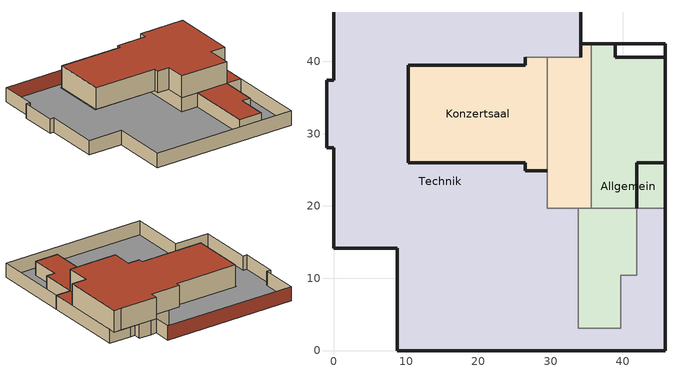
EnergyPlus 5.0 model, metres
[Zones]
Technik
 floor ground (GROUND_FLOOR): 34.17,46.77 34.17,40.57 29.51,40.57 29.51,19.71 33.81,19.71 33.81,3.06 39.71,3.06 39.71,10.41 41.91,10.41 41.91,19.71 45.82,19.71 45.82,0 8.8,0 8.8,14.18 0,14.18 0,28.05 -1,28.05 -1,37.37 0,37.37 0,46.77 z0
 wall outside (EXT_WALL): 0,46.77 0,37.37 -1,37.37 -1,28.05 0,28.05 0,14.18 8.8,14.18 8.8,0 45.82,0 45.82,19.71 / 34.17,40.57 34.17,46.77 z0:3.6
 wall to Allgemein (ADJ_WALL): 45.82,19.71 41.91,19.71 41.91,10.41 39.71,10.41 39.71,3.06 33.81,3.06 33.81,19.71 z0:3.6
 wall to Konzertsaal (ADJ_WALL): 33.81,19.71 29.51,19.71 29.51,40.57 34.17,40.57 z0:3.6
 ceiling to Konzertsaal (ADJ_CEILING): 10.02,39.47 10.02,25.97 26.51,25.97 26.51,24.87 29.51,24.87 29.51,40.57 26.51,40.57 26.51,39.47 z3.6
 roof outside (EXT_ROOF): 34.17,46.77 0,46.77 z0:3.6
Konzertsaal
 floor outside (ADJ_CEILING): 29.51,40.57 29.51,24.87 26.51,24.87 26.51,25.97 10.33,25.97 10.33,39.47 26.51,39.47 26.51,40.57 z3.6
 floor ground (GROUND_FLOOR): 35.62,42.42 35.62,19.71 29.51,19.71 29.51,40.57 34.17,40.57 34.17,42.42 z0
 wall outside (EXT_WALL): 41.91,19.71 41.91,25.97 45.82,25.97 45.82,42.42 43.86,42.42 34.17,42.42 34.17,40.57 / 26.51,40.57 26.51,39.47 10.33,39.47 10.33,25.97 26.51,25.97 26.51,24.87 29.51,24.87 z3.6:9.07; 35.62,42.42 34.17,42.42 34.17,40.57 z0:3.6
 wall to Technik (ADJ_WALL): 34.17,40.57 26.51,40.57 / 29.51,24.87 29.51,19.71 z3.6:9.07; 34.17,40.57 29.51,40.57 29.51,19.71 z0:3.6
 wall to Allgemein (ADJ_WALL): 29.51,19.71 41.91,19.71 z3.6:9.07; 29.51,19.71 35.62,19.71 z0:3.6
 ceiling to Allgemein (ADJ_CEILING): 45.82,42.42 45.82,40.57 38.93,40.57 38.93,42.42 z3.6; 45.82,40.57 45.82,25.97 41.91,25.97 41.91,19.71 35.62,19.71 35.62,42.42 38.93,42.42 38.93,40.57 z3.6
 roof outside (EXT_ROOF): 10.33,39.47 10.33,25.97 26.51,25.97 26.51,24.87 29.51,24.87 29.51,19.71 41.91,19.71 41.91,25.97 45.82,25.97 45.82,42.42 34.17,42.42 34.17,40.57 26.51,40.57 26.51,39.47 z9.07
Allgemein
 wall outside (EXT_WALL): 45.82,19.71 45.82,40.57 39.93,40.57 38.93,40.57 38.93,42.42 35.62,42.42 z0:3.6
 wall to Technik (ADJ_WALL): 33.81,19.71 33.81,3.06 39.71,3.06 39.71,10.41 41.91,10.41 41.91,19.71 45.82,19.71 z0:3.6
 wall to Konzertsaal (ADJ_WALL): 35.62,42.42 35.62,19.71 33.81,19.71 z0:3.6
 ceiling to Konzertsaal (ADJ_CEILING): 35.62,42.42 35.62,19.71 41.91,19.71 41.91,25.97 45.82,25.97 45.82,40.57 38.93,40.57 38.93,42.42 z3.6
 roof outside (EXT_ROOF): 45.82,40.57 45.82,19.71 41.91,19.71 41.91,10.41 39.71,10.41 39.71,3.06 33.81,3.06 33.81,19.71 35.62,19.71 35.62,42.42 38.93,42.42 38.93,40.57 z0; 41.91,25.97 41.91,19.71 45.82,19.71 45.82,25.97 z3.6; 33.81,19.71 33.81,3.06 39.71,3.06 39.71,10.41 41.91,10.41 41.91,19.71 z3.6
[Building]
TRNSYS17: North Axis {deg}=0; Terrain=City; Loads Convergence Tolerance Value=0; Temperature Convergence Tolerance Value {deltaC}=0; Solar Distribution=FullInteriorAndExterior; Maximum Number of Warmup Days=0
[Site:Location]
not used: Latitude {deg}=0; Longitude {deg}=0; Time Zone {hr}=0; Elevation {m}=0
[Construction]
GROUND_FLOOR; EXT_WALL; EXT_ROOF; ADJ_WALL; ADJ_CEILING: 
[WindowProperty:ShadingControl]
ESHADE=0; ISHADE=INPUT 1*MAX_ISHADE : SHADECNTRL=ISHADE_INTERNAL
[SurfaceProperty:OtherSideCoefficients]
BOUNDARY=IDENTICAL; BOUNDARY=INPUT 1*TBOUNDARY; BOUNDARY=INPUT 1*TBOUNDARY_2; BOUNDARY=INPUT 1*TBOUNDARY_3; BOUNDARY=INPUT 1*TGROUND; BOUNDARY=20; BOUNDARY=15
[Zone] Multiplier=1
Technik; Konzertsaal; Allgemein
